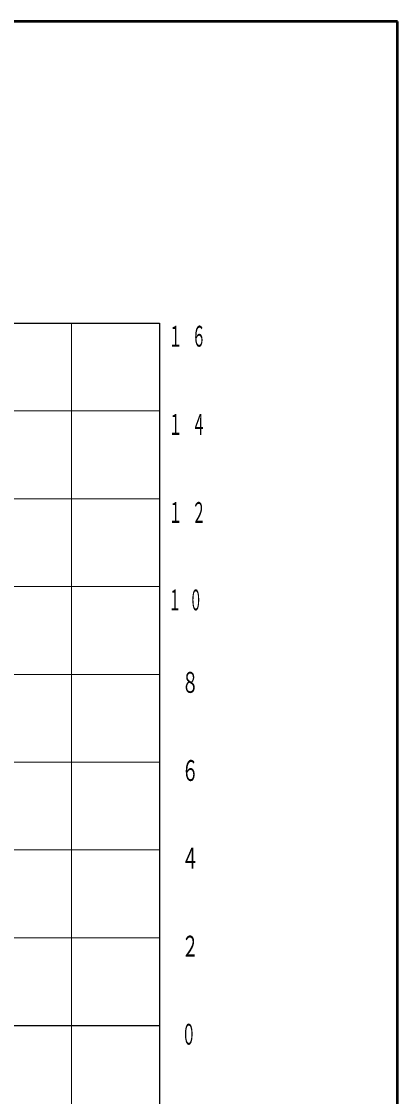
# Model space of a CAD drawing. Units: millimetres on the paper, scale 1:30. Extents: x 895 to 1260, y -33 to 257.
# Drawn here: x 1231.5 to 1260, y 175.4 to 257 of the extents above; entities that cross this region are included whole.
import ezdxf
from ezdxf.enums import TextEntityAlignment as Align

# ---------------------------------------------------------------- set-up
doc = ezdxf.new("R2010")
doc.units = ezdxf.units.MM
doc.layers.add('1_300', color=7, linetype='Continuous', lineweight=13)
doc.layers.add('NAKAMURA図枠', color=7, linetype='Continuous', lineweight=13)
doc.styles.add('ＭＳ ゴシック', font='')
doc.styles.get('ＭＳ ゴシック').set_extended_font_data('MS Gothic')

msp = doc.modelspace()

# ---------------------------------------------------------------- linework, layer by layer
at = {"layer": '1_300', "color": 2, "lineweight": 25}
for p, q in [((1148.597, 234.099), (1241.919, 234.099)), ((1241.919, 234.099), (1241.919, 167.439))]:
    msp.add_line(p, q, dxfattribs=at)
at = {"layer": '1_300', "color": 70}
for p, q in [((1235.253, 234.099), (1235.253, 167.439)), ((1148.597, 227.433), (1241.919, 227.433)), ((1148.597, 220.767), (1241.919, 220.767)), ((1148.597, 214.101), (1241.919, 214.101)), ((1148.597, 207.435), (1241.919, 207.435)), ((1148.597, 200.769), (1241.919, 200.769)), ((1148.597, 194.103), (1241.919, 194.103)), ((1148.597, 187.437), (1241.919, 187.437))]:
    msp.add_line(p, q, dxfattribs=at)
at = {"layer": '1_300', "color": 1, "lineweight": 25}
msp.add_line((1148.597, 180.771), (1241.919, 180.771), dxfattribs=at)
at = {"layer": 'NAKAMURA図枠', "lineweight": 50}
for p, q in [((1260, 257), (895, 257)), ((1260, 0), (1260, 257))]:
    msp.add_line(p, q, dxfattribs=at)

# ---------------------------------------------------------------- texts
at = {"layer": '1_300', "style": 'ＭＳ ゴシック'}
for s, width, p in [('８', 0.6, (1243.611, 205.555)), ('６', 0.6, (1243.611, 198.866)), ('４', 0.6, (1243.611, 192.2)), ('２', 0.6, (1243.611, 185.534)), ('０', 0.5, (1243.611, 178.845))]:
    msp.add_text(s, height=1.587, dxfattribs=dict(at, width=width)).set_placement(p, align=Align.BOTTOM_LEFT)
at = {"layer": '1_300', "char_height": 1.587, "attachment_point": 7, "style": 'ＭＳ ゴシック'}
for s, insert in [('\\T1.64;\\W0.5;１６', (1242.6, 232.286)), ('\\T1.64;\\W0.5;１４', (1242.6, 225.619)), ('\\T1.64;\\W0.5;１２', (1242.6, 218.931)), ('\\T1.64;\\W0.45;１０', (1242.6, 212.264))]:
    msp.add_mtext(s, dxfattribs=dict(at, insert=insert))

doc.saveas('drawing.dxf')
